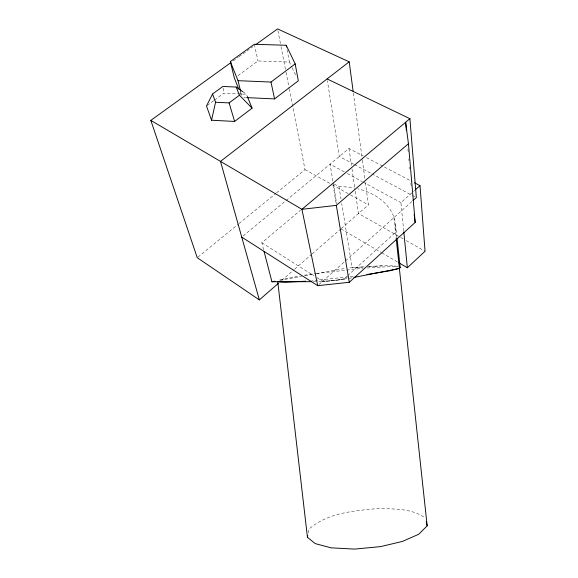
<?xml version="1.0" encoding="UTF-8"?>
<svg xmlns="http://www.w3.org/2000/svg" width="578" height="578" viewBox="0 0 578 578"><rect width="100%" height="100%" fill="white"/><g stroke="black" fill="none" stroke-linecap="round" stroke-linejoin="round"><path stroke-width="0.43" stroke-dasharray="2.89 2.17" d="M308.161 532.851L308.724 529.296C327.553 512.693 354.198 510.721 378.099 508.517C393.842 509.117 411.24 508.084 424.729 517.65M317.026 277.722L322.322 281.074A64.801 46.515 -10.3 0 0 344.286 278.704L346.945 276.298M347.609 275.699L395.525 232.407A64.801 46.515 -10.3 0 0 357.731 188.804M319.07 284.477L412.439 201.065M403.74 231.164L400.915 202.603L414.737 190.328M281.703 280.424L293.891 269.803M294.57 269.211L311.499 254.465M312.178 253.872L340.623 229.09M341.295 228.498L368.388 204.894L365.267 181.644M263.604 249.689L261.798 242.753L300.481 210.276M243.128 235.99L285.337 201.101M286.031 200.53L349.004 148.481L363.36 156.002M197.936 257.131L238.266 224.163M238.96 223.592L275.814 193.471M276.508 192.9L305.018 169.592L289.311 89.07M207.22 105.442L213.73 100.651M214.452 100.117L223.867 93.188L246.401 94.2L247.073 95.847M237.992 75.61L257.99 60.965L289.426 62.084L291.745 66.969M233.136 60.972L238.237 57.294M238.967 56.767L246.25 51.507M246.979 50.987L252.803 46.775M279.788 279.94L299.809 275.93M351.713 277.859L334.713 280.424M279.788 280.33L301.572 276.349M305.097 275.699L315.494 273.799M316.347 273.64L346.056 268.206M304.187 275.215L315.667 273.567M353.122 276.429L311.795 280.706M316.556 273.445L362.774 268.337M331.938 280.727L316.455 281.681M360.983 267.123L364.501 266.848L348.332 267.997M367.117 267.968L388.951 266.631L398.329 266.834M359.776 267.224L357.312 267.433A44.802 2.601 -6.4 0 0 352.197 267.903L341.706 203.442M367.492 266.631L374.082 266.227M368.952 266.53L379.587 265.967M375.05 266.176L382.072 265.887M313.088 281.688L315.61 281.681M243.894 97.501L245.701 97.581M394.55 265.996L398.155 266.451M366.553 157.671L412.027 181.478M353.606 164.116L339.308 156.494L327.379 80.71M354.393 164.542L371.076 173.436M371.871 173.855L411.579 195.032M412.374 195.458L414.758 196.73M344.221 171.839L330.045 164.152L333.022 181.868M347.371 173.552L362.334 181.665M363.114 182.092L400.915 202.603M334.301 184.064L338.983 186.665A64.801 46.515 -10.3 0 1 354.762 188.153M305.018 169.592L331.62 184.411M332.401 184.844L349.611 194.432M350.391 194.873L368.388 204.894M403.126 238.815L358.505 213.506L355.123 190.343M406.262 240.593L425.047 251.249M340.919 228.823L381.09 252.369M381.863 252.817L397.31 261.87M261.798 242.753L313.999 275.807M242.782 91.664L246.401 94.2M292.128 67.785L296.384 76.744M240.094 92.408L241.423 95.746M240.881 92.401L241.691 95.746M254.327 44.275L257.99 60.965M322.322 281.074L322.437 281.667A46.298 2.926 -6.4 0 0 333.325 280.576A46.298 2.926 -6.4 0 0 344.387 279.297L344.286 278.704M277.917 30.67L280.85 45.713M281.024 46.594L285.857 71.376M286.031 72.257L289.137 88.188M287.071 49.686L289.426 62.084M333.044 184.967L336.172 203.521M333.174 182.756L336.75 204.02M338.983 186.665L340.991 199.027M223.094 88.167L223.867 93.188M349.004 148.481L351.475 165.409M351.995 168.971L354.993 189.454M353.389 93.13L362.269 159.29M362.384 160.185L365.144 180.748M393.878 217.169L396.096 237.688M395.569 224.632L396.985 237.804M407.96 149.117L408.191 151.804M408.812 158.972L408.964 160.756M409.506 167.028L409.658 168.819M410.893 183.147L411.131 185.834M379.732 265.945A91.281 5.469 -6.5 0 1 394.384 266.017"/><path stroke-width="0.87" d="M399.347 268.25L427.171 525.85L418.653 534.303L402.454 541.413L380.562 546.629L354.502 549.1L330.956 547.821L315.22 543.609L307.453 537.294L307.734 535.517M247.341 96.512L252.087 108.194L234.603 121.438L211.541 120.224L215.572 102.263L212.545 94.004L222.833 86.469L236.185 87.047L242.782 91.664M212.545 94.004L206.498 105.976L211.541 120.224M398.856 262.78L407.353 267.759L425.047 251.249L420.004 185.654L414.419 182.735M241.749 237.132L317.727 285.676L349.293 282.281L415.163 222.436L408.444 143.712L405.64 122.247L406.334 130.31M412.995 200.573L416.348 197.575L409.896 118.678L327.105 78.926M415.394 189.743L420.004 185.654M230.954 62.554L150.829 120.39L197.243 257.701L259.356 299.903L278.314 283.379M150.829 120.39L301.933 209.315L336.302 205.371L408.444 143.712M409.896 118.678L301.933 209.315L317.727 285.676M255.714 44.672L277.57 28.9L349.191 61.832L220.5 161.392L259.356 299.903M246.604 97.624L274.557 98.903L298.313 80.812L295.185 63.905L286.226 45.265L254.327 44.275L230.34 61.571L234.422 78.225L238.757 89.07M230.34 61.571L238.042 80.689L270.995 82.047L295.185 63.905M215.572 102.263L229.112 102.906L239.436 95.218L236.185 87.047M398.495 268.474L390.02 270.75L366.994 274.528M353.881 277.433L399.427 268.481A122.717 7.42 -6.6 0 0 399.622 266.928M264.052 251.423L271.935 281.768L275.099 281.19M305.675 281.204L284.976 282.245L277.758 281.681L307.453 537.294M271.935 281.768L311.426 281.688M239.436 95.218L252.087 108.194M229.112 102.906L234.603 121.438M238.042 80.689L240.672 91.562M426.232 521.529L427.171 525.85M270.995 82.047L274.557 98.903M286.226 45.265L286.565 47.035M336.302 205.371L349.293 282.281M349.191 61.832L353.151 91.338M414.144 214.416L415.163 222.436M396.19 238.57L399.427 268.481M397.079 238.678L400.164 267.52M403.827 232.06L407.353 267.759"/></g></svg>
